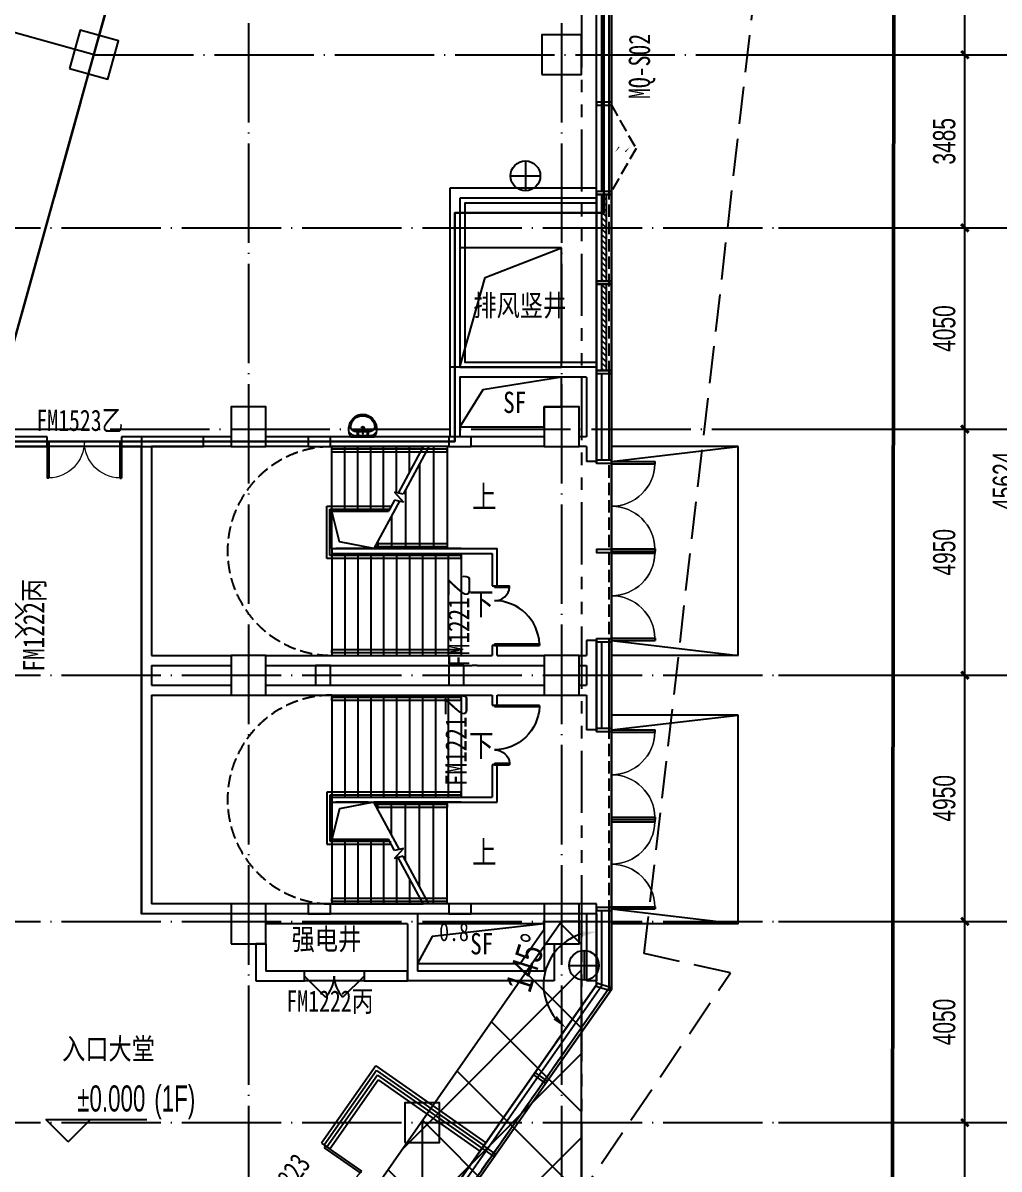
# Model space of a CAD drawing. Extents: x -233336 to 840473, y -28113 to 330904.
# Drawn here: x 795048 to 814681, y 4157 to 27215 of the extents above; entities that cross this region are included whole.
import ezdxf
from ezdxf.xclip import XClip

# ---------------------------------------------------------------- set-up
doc = ezdxf.new("R2010")
doc.units = 0
doc.header["$LTSCALE"] = 1000
doc.header["$XCLIPFRAME"] = 2
for name, pattern in [('104-14# 核心筒$0$DASH', [0.35, 0.25, -0.1]), ('104-14# 核心筒$0$DOTE', [2.42, 2, -0.2, 0.02, -0.2]), ('14#楼幕墙$0$DASH', [0.35, 0.25, -0.1]), ('X-104 14#平面$0$$0$DASH', [0.35, 0.25, -0.1]), ('X-104 14#平面$0$109 3#平面$0$DASH', [0.35, 0.25, -0.1]), ('X-104 14#平面$0$PHANTOM2', [1.25, 0.625, -0.125, 0.125, -0.125, 0.125, -0.125])]:
    doc.linetypes.add(name, pattern=pattern)
doc.layers.get('0').update_dxf_attribs({"linetype": 'CONTINUOUS'})
doc.layers.get('Defpoints').update_dxf_attribs({"linetype": 'CONTINUOUS'})
for name, color, linetype in [('104-14# 核心筒$0$01-标注_符号', 8, 'CONTINUOUS'), ('104-14# 核心筒$0$01-标注_轴线坐标', 8, 'CONTINUOUS'), ('104-14# 核心筒$0$02-TEXT_标注', 9, 'CONTINUOUS'), ('104-14# 核心筒$0$A-C_玻璃幕墙', 8, 'CONTINUOUS'), ('104-14# 核心筒$0$A-C_门', 8, 'CONTINUOUS'), ('104-14# 核心筒$0$A-E_栏杆', 8, 'CONTINUOUS'), ('104-14# 核心筒$0$A-E_电梯', 8, 'CONTINUOUS'), ('104-14# 核心筒$0$A_AXIS-轴线', 8, '104-14# 核心筒$0$DOTE'), ('104-14# 核心筒$0$A_STR-砌块墙', 7, 'CONTINUOUS'), ('104-14# 核心筒$0$A_STR-砼柱', 8, 'CONTINUOUS'), ('104-14# 核心筒$0$DOOR_FIRE', 8, 'CONTINUOUS'), ('104-14# 核心筒$0$DOOR_FIRE_TEXT', 7, 'CONTINUOUS'), ('104-14# 核心筒$0$DUCT-新风管立管', 3, 'CONTINUOUS'), ('14#楼幕墙$0$A-C_玻璃幕墙', 8, 'CONTINUOUS'), ('14#楼幕墙$0$A-C_窗', 8, 'CONTINUOUS'), ('14#楼幕墙$0$A-C_门', 8, 'CONTINUOUS'), ('X-104 14#平面$0$01-标注_尺寸', 8, 'CONTINUOUS'), ('X-104 14#平面$0$01-标注_标高', 8, 'CONTINUOUS'), ('X-104 14#平面$0$02-TEXT_房间', 9, 'CONTINUOUS'), ('X-104 14#平面$0$02-TEXT_标注', 9, 'CONTINUOUS'), ('X-104 14#平面$0$02-TEXT_门窗', 9, 'CONTINUOUS'), ('X-104 14#平面$0$A-C_玻璃幕墙', 8, 'CONTINUOUS'), ('X-104 14#平面$0$A-C_门', 8, 'CONTINUOUS'), ('X-104 14#平面$0$A-E_楼梯', 8, 'CONTINUOUS'), ('X-104 14#平面$0$A-I_卫-洁具', 8, 'CONTINUOUS'), ('X-104 14#平面$0$A-O_屋面', 8, 'CONTINUOUS'), ('X-104 14#平面$0$A-SUR_保温', 8, 'CONTINUOUS'), ('X-104 14#平面$0$A-SUR_吊顶', 8, 'CONTINUOUS'), ('X-104 14#平面$0$A-TECH_结构', 8, 'CONTINUOUS'), ('X-104 14#平面$0$A_STR-砌块墙', 7, 'CONTINUOUS'), ('X-104 14#平面$0$DOOR_FIRE', 8, 'CONTINUOUS'), ('X-104 14#平面$0$DOOR_FIRE_TEXT', 7, 'CONTINUOUS'), ('X-104 14#平面$0$DUCT-新风管立管', 3, 'CONTINUOUS'), ('X-104 14#平面$0$DUCT-新风管端线', 2, 'CONTINUOUS')]:
    doc.layers.add(name, color=color, linetype=linetype)
doc.layers.add('104-14# 核心筒$0$04-不打印_辅助线', color=8, linetype='CONTINUOUS', plot=False)
doc.layers.add('X-104 14#平面$0$降板', color=8, linetype='CONTINUOUS', plot=False)
doc.layers.add('X-104 14#平面$0$000套内', color=8, linetype='CONTINUOUS', lineweight=30)
doc.layers.add('X-104 14#平面$0$road', color=8, linetype='CONTINUOUS', lineweight=50)
doc.styles.add('104-14# 核心筒$0$_TCH_DIM', font='ros.shx', dxfattribs={"bigfont": 'jd.shx'})
doc.styles.add('104-14# 核心筒$0$_TCH_DIM_T3', font='ros.shx', dxfattribs={"width": 0.705882, "bigfont": 'jd.shx'})
doc.styles.add('104-14# 核心筒$0$_TCH_SPACE', font='STXIHEI.TTF', dxfattribs={"width": 0.8, "height": 5})
doc.styles.add('104-14# 核心筒$0$_TCH_WINDOW', font='STXIHEI.TTF', dxfattribs={"width": 0.8, "height": 3.5})
doc.styles.add('104-14# 核心筒$0$Standard', font='STXIHEI.TTF', dxfattribs={"width": 0.8})
doc.styles.add('X-104 14#平面$0$_TCH_DIM', font='ros.shx', dxfattribs={"width": 0.8, "bigfont": 'jd.shx'})
doc.styles.add('X-104 14#平面$0$_TCH_DIM_T3', font='ros.shx', dxfattribs={"width": 0.8, "bigfont": 'jd.shx'})
doc.styles.add('X-104 14#平面$0$_TCH_SPACE', font='STXIHEI.TTF', dxfattribs={"width": 0.8, "height": 5})
doc.styles.add('X-104 14#平面$0$_TCH_WINDOW', font='STXIHEI.TTF', dxfattribs={"width": 0.75, "height": 3.5})
doc.styles.add('X-104 14#平面$0$Standard', font='STXIHEI.TTF', dxfattribs={"width": 0.8})
doc.dimstyles.new('104-14# 核心筒$0$_TCH_ARCH&&150', dxfattribs={"dimtxt": 446.25, "dimasz": 150, "dimexe": 375, "dimexo": 450, "dimgap": 189.375, "dimtad": 1, "dimdec": 0, "dimzin": 0, "dimdsep": 46, "dimtxsty": '104-14# 核心筒$0$_TCH_DIM_T3', "dimblk": '104-14# 核心筒$0$_ArchTick', "dimcen": 0.09, "dimclrt": 7, "dimazin": 2, "dimtfac": 1, "dimtdec": 0, "dimtix": 1, "dimtmove": 2, "dimatfit": 3, "dimfxl": 0, "dimtolj": 1, "dimtzin": 0, "dimarcsym": 0})
doc.dimstyles.new('X-104 14#平面$0$_TCH_ARROW&&150', dxfattribs={"dimtxt": 525, "dimasz": 300, "dimexe": 375, "dimexo": 450, "dimgap": 150, "dimtad": 1, "dimdec": 0, "dimzin": 0, "dimdsep": 46, "dimtxsty": 'X-104 14#平面$0$_TCH_DIM_T3', "dimcen": 0.09, "dimclrt": 7, "dimazin": 2, "dimtfac": 1, "dimtdec": 0, "dimtix": 1, "dimtmove": 2, "dimatfit": 3, "dimfxl": 0, "dimtolj": 1, "dimtzin": 0, "dimarcsym": 0})

# ---------------------------------------------------------------- blocks, each defined once
blk = doc.blocks.new('14#楼幕墙$0$A$C38D07553')
blk.add_lwpolyline([(-60, -300), (0, -300), (0, 0), (-60, 0)], close=True)
blk = doc.blocks.new('14#楼幕墙$0$A$C385D642F')
for p, rotation in [((116600, 29130), 90), ((116600, 27330), 90), ((116600, 25530), 90), ((116600, 23730), 90), ((116600, 21930), 90), ((116600, 20130), 90), ((116600, 18330), 90), ((116600, 16530), 90), ((116600, 12930), 90), ((116609, 11404), 72.50018015070009), ((115365, 9611), 55.00036030137563), ((114332, 8136), 55.00036030137563)]:
    blk.add_blockref('14#楼幕墙$0$A$C38D07553', p, dxfattribs=dict(rotation=rotation))
blk = doc.blocks.new('*U164')
h = blk.add_hatch()
h.set_pattern_fill('ANSI31', color=256, scale=50)
h.set_pattern_definition([(45, (-56212.376, 120006.8), (-56.1266, 56.1266), [])])
h.paths.add_polyline_path([(-1740, 100), (0, 100), (0, 200), (-1740, 200)])
for points in [[(-1740, 0), (0, 0), (0, 300), (-1740, 300)], [(-1740, 100), (0, 100), (0, 200), (-1740, 200)]]:
    blk.add_lwpolyline(points, close=True)
blk = doc.blocks.new('14#楼幕墙$0$A$C22714246')
at = {"linetype": '14#楼幕墙$0$DASH'}
blk.add_lwpolyline([(1740, 497), (870, 0), (0, 497)], dxfattribs=at)
at = {"layer": '14#楼幕墙$0$A-C_玻璃幕墙', "color": 1}
blk.add_lwpolyline([(899, 122, 0, 25, 0), (802, 217, 0, 0, 0), (900, 340, 25, 0, 0), (796, 422, 0, 0, 0)], format="xyseb", dxfattribs=at)
blk = doc.blocks.new('14#楼幕墙$0$$DorLib2D$00000002')
for p, q in [((-0.5, 0), (-0.5, 0.4875)), ((-0.475, 0.4875), (-0.5, 0.4875)), ((-0.475, 0), (-0.475, 0.4875)), ((0.475, 0), (0.475, 0.4875)), ((0.475, 0.4875), (0.5, 0.4875)), ((0.5, 0), (0.5, 0.4875)), ((-0.5, 0), (-0.475, 0)), ((0.5, 0), (0.475, 0))]:
    blk.add_line(p, q)
at = {"lineweight": 13}
for centre, start, end in [((-0.4875, 0), 0, 88.53072), ((0.4875, 0), 91.46928, 180)]:
    blk.add_arc(centre, 0.4875, start, end, dxfattribs=at)
blk = doc.blocks.new('14#楼幕墙')
at = {"layer": '14#楼幕墙$0$A-C_玻璃幕墙'}
for p, q in [((116700, 38310), (116700, 26430)), ((116850, 38424), (116850, 26430)), ((116900, 38462), (116900, 10380)), ((116600, 20970), (116600, 38234)), ((116700, 22770), (116700, 21030)), ((116850, 22770), (116850, 21030)), ((116600, 15570), (116600, 17430)), ((116700, 17370), (116700, 15630)), ((116850, 17370), (116850, 15630)), ((116600, 10475), (116600, 11970)), ((116700, 11970), (116700, 10444)), ((116850, 11970), (116850, 10396)), ((116900, 10380), (108092, -2200)), ((116600, 10475), (113266, 5712)), ((116700, 10444), (113382, 5704)), ((116850, 10396), (113505, 5618))]:
    blk.add_line(p, q, dxfattribs=at)
blk.add_blockref('14#楼幕墙$0$A$C385D642F', (0, -900), dxfattribs=at)
at = {"layer": '14#楼幕墙$0$A-C_窗'}
for name, p, rotation in [('14#楼幕墙$0$A$C22714246', (117397, 26430), 90), ('*U164', (116600, 24630), 270), ('*U164', (116600, 22830), 270)]:
    blk.add_blockref(name, p, dxfattribs=dict(at, rotation=rotation))
at = {"layer": '14#楼幕墙$0$A-C_门', "xscale": -1800, "yscale": -1800, "zscale": 100, "rotation": 89.9999999999999}
for p in [(116900, 20100), (116900, 18300), (116900, 14700), (116900, 12900)]:
    blk.add_blockref('14#楼幕墙$0$$DorLib2D$00000002', p, dxfattribs=at)
blk = doc.blocks.new('104-14# 核心筒$0$$DorLib2D$00000002')
for p, q in [((-0.5, 0), (-0.5, 0.4875)), ((-0.475, 0.4875), (-0.5, 0.4875)), ((-0.475, 0), (-0.475, 0.4875)), ((0.475, 0), (0.475, 0.4875)), ((0.475, 0.4875), (0.5, 0.4875)), ((0.5, 0), (0.5, 0.4875)), ((-0.5, 0), (-0.475, 0)), ((0.5, 0), (0.475, 0))]:
    blk.add_line(p, q)
at = {"lineweight": 13}
for centre, start, end in [((-0.4875, 0), 0, 88.53072), ((0.4875, 0), 91.46928, 180)]:
    blk.add_arc(centre, 0.4875, start, end, dxfattribs=at)
blk = doc.blocks.new('104-14# 核心筒$0$$DorLib2D$00000116')
at = {"color": 0}
for p, q in [((-0.5, 0), (-0.146, 0.354)), ((0.5, 0), (0.146, 0.354))]:
    blk.add_line(p, q, dxfattribs=at)
for centre, start, end in [((-0.5, 0), 0, 45), ((0.5, 0), 135, 180)]:
    blk.add_arc(centre, 0.5, start, end, dxfattribs=at)
blk = doc.blocks.new('104-14# 核心筒$0$$DorLib2D$00000225')
at = {"color": 0}
for p, q in [((0.475, -0.001), (0.475, 0.752)), ((0.475, 0.752), (0.5, 0.752)), ((0.5, -0.001), (0.5, 0.752)), ((-0.5, 0), (-0.5, 0.252)), ((-0.475, 0.252), (-0.5, 0.252)), ((-0.475, 0), (-0.475, 0.252)), ((-0.475, 0), (-0.5, 0)), ((0.475, -0.001), (0.5, -0.001))]:
    blk.add_line(p, q, dxfattribs=at)
for centre, radius, start, end in [((0.505, -0.002), 0.755, 92.2493, 179.7238), ((-0.501, 0.003), 0.251, 359.7899, 84.0974)]:
    blk.add_arc(centre, radius, start, end, dxfattribs=at)
blk = doc.blocks.new('104-14# 核心筒$0$_ArchTick')
at = {"color": 0, "linetype": 'ByBlock', "const_width": 0.4}
blk.add_lwpolyline([(-0.5, -0.5), (0.5, 0.5)], dxfattribs=at)
blk = doc.blocks.new('*D289')
at = {"layer": '104-14# 核心筒$0$01-标注_轴线坐标', "color": 0, "lineweight": -2}
for p, q in [((120710, 43424), (125585, 43424)), ((125210, -2200), (125210, 43424)), ((120710, -2200), (125585, -2200))]:
    blk.add_line(p, q, dxfattribs=at)
at = {"layer": 'Defpoints', "color": 0}
for p in [(120260, 43424), (125210, 43424), (120260, -2200)]:
    blk.add_point(p, dxfattribs=at)
at = {"layer": '104-14# 核心筒$0$01-标注_轴线坐标', "color": 0, "lineweight": -2, "xscale": 150, "yscale": 150, "zscale": 150}
for p, rotation in [((125210, 43424), 90), ((125210, -2200), 270)]:
    blk.add_blockref('104-14# 核心筒$0$_ArchTick', p, dxfattribs=dict(at, rotation=rotation))
at = {"layer": '104-14# 核心筒$0$01-标注_轴线坐标', "color": 7, "insert": (124797, 20612), "char_height": 446.2, "attachment_point": 5, "rotation": 90, "style": '104-14# 核心筒$0$_TCH_DIM_T3'}
blk.add_mtext('\\A1;45624', dxfattribs=at)
blk = doc.blocks.new('*D292')
at = {"layer": '104-14# 核心筒$0$01-标注_轴线坐标', "color": 0, "lineweight": -2}
for p, q in [((120710, 7700), (124385, 7700)), ((124010, 800), (124010, 7700)), ((120710, 800), (124385, 800))]:
    blk.add_line(p, q, dxfattribs=at)
at = {"layer": 'Defpoints', "color": 0}
for p in [(120260, 7700), (124010, 7700), (120260, 800)]:
    blk.add_point(p, dxfattribs=at)
at = {"layer": '104-14# 核心筒$0$01-标注_轴线坐标', "color": 0, "lineweight": -2, "xscale": 150, "yscale": 150, "zscale": 150}
for p, rotation in [((124010, 7700), 90), ((124010, 800), 270)]:
    blk.add_blockref('104-14# 核心筒$0$_ArchTick', p, dxfattribs=dict(at, rotation=rotation))
at = {"layer": '104-14# 核心筒$0$01-标注_轴线坐标', "color": 7, "insert": (123597, 4250), "char_height": 446.2, "attachment_point": 5, "rotation": 90, "style": '104-14# 核心筒$0$_TCH_DIM_T3'}
blk.add_mtext('\\A1;6900', dxfattribs=at)
blk = doc.blocks.new('*D293')
at = {"layer": '104-14# 核心筒$0$01-标注_轴线坐标', "color": 0, "lineweight": -2}
for p, q in [((120710, 11750), (124385, 11750)), ((124010, 7700), (124010, 11750)), ((120710, 7700), (124385, 7700))]:
    blk.add_line(p, q, dxfattribs=at)
at = {"layer": 'Defpoints', "color": 0}
for p in [(120260, 11750), (124010, 11750), (120260, 7700)]:
    blk.add_point(p, dxfattribs=at)
at = {"layer": '104-14# 核心筒$0$01-标注_轴线坐标', "color": 0, "lineweight": -2, "xscale": 150, "yscale": 150, "zscale": 150}
for p, rotation in [((124010, 11750), 90), ((124010, 7700), 270)]:
    blk.add_blockref('104-14# 核心筒$0$_ArchTick', p, dxfattribs=dict(at, rotation=rotation))
at = {"layer": '104-14# 核心筒$0$01-标注_轴线坐标', "color": 7, "insert": (123597, 9725), "char_height": 446.2, "attachment_point": 5, "rotation": 90, "style": '104-14# 核心筒$0$_TCH_DIM_T3'}
blk.add_mtext('\\A1;4050', dxfattribs=at)
blk = doc.blocks.new('*D294')
at = {"layer": '104-14# 核心筒$0$01-标注_轴线坐标', "color": 0, "lineweight": -2}
for p, q in [((120710, 16700), (124385, 16700)), ((124010, 11750), (124010, 16700)), ((120710, 11750), (124385, 11750))]:
    blk.add_line(p, q, dxfattribs=at)
at = {"layer": 'Defpoints', "color": 0}
for p in [(120260, 16700), (124010, 16700), (120260, 11750)]:
    blk.add_point(p, dxfattribs=at)
at = {"layer": '104-14# 核心筒$0$01-标注_轴线坐标', "color": 0, "lineweight": -2, "xscale": 150, "yscale": 150, "zscale": 150}
for p, rotation in [((124010, 16700), 90), ((124010, 11750), 270)]:
    blk.add_blockref('104-14# 核心筒$0$_ArchTick', p, dxfattribs=dict(at, rotation=rotation))
at = {"layer": '104-14# 核心筒$0$01-标注_轴线坐标', "color": 7, "insert": (123597, 14225), "char_height": 446.2, "attachment_point": 5, "rotation": 90, "style": '104-14# 核心筒$0$_TCH_DIM_T3'}
blk.add_mtext('\\A1;4950', dxfattribs=at)
blk = doc.blocks.new('*D295')
at = {"layer": '104-14# 核心筒$0$01-标注_轴线坐标', "color": 0, "lineweight": -2}
for p, q in [((120710, 21650), (124385, 21650)), ((124010, 16700), (124010, 21650)), ((120710, 16700), (124385, 16700))]:
    blk.add_line(p, q, dxfattribs=at)
at = {"layer": 'Defpoints', "color": 0}
for p in [(120260, 21650), (124010, 21650), (120260, 16700)]:
    blk.add_point(p, dxfattribs=at)
at = {"layer": '104-14# 核心筒$0$01-标注_轴线坐标', "color": 0, "lineweight": -2, "xscale": 150, "yscale": 150, "zscale": 150}
for p, rotation in [((124010, 21650), 90), ((124010, 16700), 270)]:
    blk.add_blockref('104-14# 核心筒$0$_ArchTick', p, dxfattribs=dict(at, rotation=rotation))
at = {"layer": '104-14# 核心筒$0$01-标注_轴线坐标', "color": 7, "insert": (123597, 19175), "char_height": 446.2, "attachment_point": 5, "rotation": 90, "style": '104-14# 核心筒$0$_TCH_DIM_T3'}
blk.add_mtext('\\A1;4950', dxfattribs=at)
blk = doc.blocks.new('*D296')
at = {"layer": '104-14# 核心筒$0$01-标注_轴线坐标', "color": 0, "lineweight": -2}
for p, q in [((120710, 25700), (124385, 25700)), ((124010, 21650), (124010, 25700)), ((120710, 21650), (124385, 21650))]:
    blk.add_line(p, q, dxfattribs=at)
at = {"layer": 'Defpoints', "color": 0}
for p in [(120260, 25700), (124010, 25700), (120260, 21650)]:
    blk.add_point(p, dxfattribs=at)
at = {"layer": '104-14# 核心筒$0$01-标注_轴线坐标', "color": 0, "lineweight": -2, "xscale": 150, "yscale": 150, "zscale": 150}
for p, rotation in [((124010, 25700), 90), ((124010, 21650), 270)]:
    blk.add_blockref('104-14# 核心筒$0$_ArchTick', p, dxfattribs=dict(at, rotation=rotation))
at = {"layer": '104-14# 核心筒$0$01-标注_轴线坐标', "color": 7, "insert": (123597, 23675), "char_height": 446.2, "attachment_point": 5, "rotation": 90, "style": '104-14# 核心筒$0$_TCH_DIM_T3'}
blk.add_mtext('\\A1;4050', dxfattribs=at)
blk = doc.blocks.new('*D297')
at = {"layer": '104-14# 核心筒$0$01-标注_轴线坐标', "color": 0, "lineweight": -2}
for p, q in [((120710, 29185), (124385, 29185)), ((124010, 25700), (124010, 29185)), ((120710, 25700), (124385, 25700))]:
    blk.add_line(p, q, dxfattribs=at)
at = {"layer": 'Defpoints', "color": 0}
for p in [(120260, 29185), (124010, 29185), (120260, 25700)]:
    blk.add_point(p, dxfattribs=at)
at = {"layer": '104-14# 核心筒$0$01-标注_轴线坐标', "color": 0, "lineweight": -2, "xscale": 150, "yscale": 150, "zscale": 150}
for p, rotation in [((124010, 29185), 90), ((124010, 25700), 270)]:
    blk.add_blockref('104-14# 核心筒$0$_ArchTick', p, dxfattribs=dict(at, rotation=rotation))
at = {"layer": '104-14# 核心筒$0$01-标注_轴线坐标', "color": 7, "insert": (123597, 27442), "char_height": 446.2, "attachment_point": 5, "rotation": 90, "style": '104-14# 核心筒$0$_TCH_DIM_T3'}
blk.add_mtext('\\A1;3485', dxfattribs=at)
blk = doc.blocks.new('*D298')
at = {"layer": '104-14# 核心筒$0$01-标注_轴线坐标', "color": 0, "lineweight": -2}
for p, q in [((120710, 31800), (124385, 31800)), ((124010, 29185), (124010, 31800)), ((120710, 29185), (124385, 29185))]:
    blk.add_line(p, q, dxfattribs=at)
at = {"layer": 'Defpoints', "color": 0}
for p in [(120260, 31800), (124010, 31800), (120260, 29185)]:
    blk.add_point(p, dxfattribs=at)
at = {"layer": '104-14# 核心筒$0$01-标注_轴线坐标', "color": 0, "lineweight": -2, "xscale": 150, "yscale": 150, "zscale": 150}
for p, rotation in [((124010, 31800), 90), ((124010, 29185), 270)]:
    blk.add_blockref('104-14# 核心筒$0$_ArchTick', p, dxfattribs=dict(at, rotation=rotation))
at = {"layer": '104-14# 核心筒$0$01-标注_轴线坐标', "color": 7, "insert": (123597, 30492), "char_height": 446.2, "attachment_point": 5, "rotation": 90, "style": '104-14# 核心筒$0$_TCH_DIM_T3'}
blk.add_mtext('\\A1;2615', dxfattribs=at)
blk = doc.blocks.new('_FZHK')
blk.add_lwpolyline([(-0.5, -0.5), (0.5, -0.5), (0.5, 0.5), (-0.5, 0.5)], close=True)
blk = doc.blocks.new('X-104 14#平面$0$rqg')
at = {"color": 3}
for p, q in [((0, 300), (0, -300)), ((-300, 0), (300, 0))]:
    blk.add_line(p, q, dxfattribs=at)
blk.add_circle((0, 0), 300, dxfattribs=at)
blk = doc.blocks.new('X-104 14#平面$0$$DorLib2D$00000002')
for p, q in [((-0.5, 0), (-0.5, 0.4875)), ((-0.475, 0.4875), (-0.5, 0.4875)), ((-0.475, 0), (-0.475, 0.4875)), ((0.475, 0), (0.475, 0.4875)), ((0.475, 0.4875), (0.5, 0.4875)), ((0.5, 0), (0.5, 0.4875)), ((-0.5, 0), (-0.475, 0)), ((0.5, 0), (0.475, 0))]:
    blk.add_line(p, q)
at = {"lineweight": 13}
for centre, start, end in [((-0.4875, 0), 0, 88.53072), ((0.4875, 0), 91.46928, 180)]:
    blk.add_arc(centre, 0.4875, start, end, dxfattribs=at)
blk = doc.blocks.new('*D196')
at = {"layer": 'Defpoints', "color": 0}
for p in [(115805, 11183), (116600, 10682), (116600, 10475), (116482, 10306)]:
    blk.add_point(p, dxfattribs=at)
at = {"layer": 'X-104 14#平面$0$01-标注_尺寸', "color": 0, "lineweight": -2}
for p, q in [((116600, 11132), (116600, 11914)), ((116224, 9937), (115775, 9296))]:
    blk.add_line(p, q, dxfattribs=at)
blk.add_arc((116600, 10475), 1064, 106.2038, 218.7966, dxfattribs=at)
at = {"layer": 'X-104 14#平面$0$01-标注_尺寸', "color": 0}
for points in [[(116296, 11547), (116310, 11448), (116600, 11539)], [(115805, 9845), (115737, 9772), (115990, 9603)]]:
    blk.add_solid(points, dxfattribs=at)
at = {"layer": 'X-104 14#平面$0$01-标注_尺寸', "color": 7, "insert": (115192, 10919), "char_height": 525, "attachment_point": 5, "rotation": 72.5002, "style": 'X-104 14#平面$0$_TCH_DIM_T3'}
blk.add_mtext('\\A1;145%%d', dxfattribs=at)
blk = doc.blocks.new('X-104 14#平面$0$$lvtry$00000178')
at = {"color": 0}
for p, q in [((-238, 0), (238, 0)), ((-214, -36), (-272, -91)), ((-180, -23), (180, -23)), ((-142, -105), (140, -105)), ((140, -105), (-142, -105)), ((216, -37), (268, -91))]:
    blk.add_line(p, q, dxfattribs=at)
blk.add_lwpolyline([(-104, -430, 0.224698), (110, -425, 0.348046), (269, -79), (239, 0), (-241, 0), (-271, -79, 0.356844)], format="xyb", close=True, dxfattribs=at)
for centre, radius in [((-100, -65), 16.3), ((1, -172), 31.6), ((100, -65), 16.3)]:
    blk.add_circle(centre, radius, dxfattribs=at)
at = {"color": 0, "lineweight": 13}
blk.add_circle((1, -172), 23, dxfattribs=at)
at = {"color": 0}
for centre, radius, start, end in [((-142, -205), 100, 90, 190.5602), ((-1, -179), 243, 190.5602, 349.4398), ((-180, -73), 50, 90, 133.181), ((140, -205), 100, 349.4398, 90), ((180, -73), 50, 44.5607, 90)]:
    blk.add_arc(centre, radius, start, end, dxfattribs=at)
for p in [(0, -65), (1, -172)]:
    blk.add_point(p, dxfattribs=at)
blk = doc.blocks.new('X-104 14#平面$0$$DorLib2D$00000116')
at = {"color": 0}
for p, q in [((-0.5, 0), (-0.146, 0.354)), ((0.5, 0), (0.146, 0.354))]:
    blk.add_line(p, q, dxfattribs=at)
for centre, start, end in [((-0.5, 0), 0, 45), ((0.5, 0), 135, 180)]:
    blk.add_arc(centre, 0.5, start, end, dxfattribs=at)
blk = doc.blocks.new('104-14# 核心筒')
at = {"elevation": 3000}
blk.add_lwpolyline([(115900, 22700), (113850, 22700), (113850, 21700), (115550, 21700), (115550, 22100), (115900, 22100)], close=True, dxfattribs=at)
at = {"layer": '104-14# 核心筒$0$01-标注_符号'}
for points in [[(113880, 18125, 0, 0, 0), (109950, 18125, 0, 0, 0), (109950, 20650, 0, 0, 0), (111670, 20650, 120, 0, 0), (112120, 20650, 0, 0, 0)], [(113940, 20275, 0, 0, 0), (113345, 20275, 120, 0, 0), (112895, 20275, 0, 0, 0)], [(113880, 15275, 0, 0, 0), (109950, 15275, 0, 0, 0), (109950, 12750, 0, 0, 0), (111670, 12750, 120, 0, 0), (112120, 12750, 0, 0, 0)], [(113940, 13125, 0, 0, 0), (113345, 13125, 120, 0, 0), (112895, 13125, 0, 0, 0)]]:
    blk.add_lwpolyline(points, format="xyseb", dxfattribs=at)
at = {"layer": '104-14# 核心筒$0$01-标注_轴线坐标'}
for p, q in [((120259.9, 29184.9), (126259.9, 29184.9)), ((120259.9, 25700), (126259.9, 25700)), ((120259.9, 21650), (126259.9, 21650)), ((120259.9, 16700), (126259.9, 16700)), ((120259.9, 11750), (126259.9, 11750)), ((120259.9, 7700), (126259.9, 7700))]:
    blk.add_line(p, q, dxfattribs=at)
at = {"layer": '104-14# 核心筒$0$04-不打印_辅助线', "linetype": '104-14# 核心筒$0$DASH'}
for centre in [(111280, 19200), (111280, 14200)]:
    blk.add_arc(centre, 2100, 90, 270, dxfattribs=at)
at = {"layer": '104-14# 核心筒$0$A-C_玻璃幕墙'}
blk.add_lwpolyline([(116900.2, 10752.8), (116900.2, 22978.1)], dxfattribs=at)
at = {"layer": '104-14# 核心筒$0$A-E_栏杆'}
for p, q in [((113600, 21250), (111280, 21250)), ((111280, 21190), (111280, 21250)), ((113600, 21190), (113600, 21250)), ((113600, 21190), (111280, 21190)), ((111180, 19050), (111180, 20100)), ((111180, 20100), (112452.6, 20100)), ((112452.6, 20100), (112452.6, 20040)), ((111240, 19110), (111240, 20040)), ((111240, 20040), (112452.6, 20040)), ((112145.4, 19290), (113600, 19290)), ((112177.8, 19350), (113600, 19350)), ((113600, 19350), (113600, 19290)), ((113880, 19050), (111180, 19050)), ((113880, 19110), (111240, 19110)), ((113880, 19050), (113880, 19110)), ((113880, 17210), (111280, 17210)), ((111280, 17150), (111280, 17210)), ((113880, 17150), (111280, 17150)), ((113880, 17150), (113880, 17210)), ((113880, 16250), (111280, 16250)), ((111280, 16190), (111280, 16250)), ((113880, 16190), (111280, 16190)), ((113880, 16190), (113880, 16250)), ((113880, 14350), (111180, 14350)), ((111180, 14350), (111180, 13300)), ((113880, 14290), (113880, 14350)), ((113880, 14290), (111240, 14290)), ((111240, 14290), (111240, 13360)), ((112145.4, 14110), (113600, 14110)), ((113600, 14110), (113600, 14050)), ((112177.8, 14050), (113600, 14050)), ((111180, 13300), (112452.6, 13300)), ((111240, 13360), (112452.6, 13360)), ((112452.6, 13360), (112452.6, 13300)), ((113600, 12210), (111280, 12210)), ((111280, 12150), (111280, 12210)), ((113600, 12150), (111280, 12150)), ((113600, 12150), (113600, 12210))]:
    blk.add_line(p, q, dxfattribs=at)
at = {"layer": '104-14# 核心筒$0$A-E_电梯'}
for p, q in [((111280, 21300), (113116.2, 21300)), ((111280, 20000), (111280, 21300)), ((113116.2, 21300), (111360, 21300)), ((111540, 20000), (111540, 21300)), ((111800, 20000), (111800, 21300)), ((112060, 20000), (112060, 21300)), ((112320, 20000), (112320, 21300)), ((112580, 20373.7), (112580, 21300)), ((113116.2, 21300), (112612.3, 20366)), ((113229.8, 21300), (112713, 20342.1)), ((112840, 20788.1), (112840, 21300)), ((113100, 21270), (113100, 21300)), ((113600, 21300), (113229.8, 21300)), ((113320, 21300), (113320, 19250)), ((113600, 21300), (113600, 19250)), ((113040, 20948.2), (113040, 19250)), ((112713, 20342.1), (112539.4, 20383.3)), ((112539.4, 20383.3), (112718.2, 20182.3)), ((112760, 20429.2), (112760, 19250)), ((112637.2, 20201.5), (112123.8, 19250)), ((112536.5, 20225.4), (112414.8, 20000)), ((112718.2, 20182.3), (112536.5, 20225.4)), ((111280, 20000), (112414.8, 20000)), ((112480, 19910.2), (112480, 19250)), ((112200, 19391.2), (112200, 19250)), ((111280, 19150), (113880, 19150)), ((111280, 19150), (111280, 17100)), ((112010.2, 19250), (111360, 19250)), ((112010.2, 19250), (111360, 19250)), ((111540, 19150), (111540, 17100)), ((111800, 19150), (111800, 17100)), ((112060, 19150), (112060, 17100)), ((113880, 19250), (112123.8, 19250)), ((113600, 19250), (112123.8, 19250)), ((112320, 19150), (112320, 17100)), ((112580, 19150), (112580, 17100)), ((112840, 19150), (112840, 17100)), ((113100, 19150), (113100, 17100)), ((113360, 19150), (113360, 17100)), ((113620, 19150), (113620, 17100)), ((113880, 19150), (113880, 17100)), ((111280, 17100), (113880, 17100)), ((111280, 16300), (113880, 16300)), ((111280, 16300), (111280, 14250)), ((111540, 16300), (111540, 14250)), ((111800, 16300), (111800, 14250)), ((112060, 16300), (112060, 14250)), ((112320, 16300), (112320, 14250)), ((112580, 16300), (112580, 14250)), ((112840, 16300), (112840, 14250)), ((113100, 16300), (113100, 14250)), ((113360, 16300), (113360, 14250)), ((113620, 16300), (113620, 14250)), ((113880, 16300), (113880, 14250)), ((111280, 14250), (113880, 14250)), ((112010.2, 14150), (111360, 14150)), ((113880, 14150), (112123.8, 14150)), ((112637.2, 13198.5), (112123.8, 14150)), ((112200, 14008.8), (112200, 14150)), ((112480, 13489.8), (112480, 14150)), ((112760, 12970.8), (112760, 14150)), ((113040, 12451.8), (113040, 14150)), ((113320, 12100), (113320, 14150)), ((113600, 12100), (113600, 14150)), ((111280, 13400), (111280, 12100)), ((111280, 13400), (112414.8, 13400)), ((111540, 13400), (111540, 12100)), ((111800, 13400), (111800, 12100)), ((112060, 13400), (112060, 12100)), ((112320, 13400), (112320, 12100)), ((112536.5, 13174.6), (112414.8, 13400)), ((112718.2, 13217.7), (112536.5, 13174.6)), ((112539.4, 13016.7), (112718.2, 13217.7)), ((112713, 13057.9), (112539.4, 13016.7)), ((112580, 13026.3), (112580, 12100)), ((113116.2, 12100), (112612.3, 13034)), ((113229.8, 12100), (112713, 13057.9)), ((112840, 12611.9), (112840, 12100)), ((111280, 12100), (113116.2, 12100)), ((113116.2, 12100), (111360, 12100)), ((113100, 12130), (113100, 12100)), ((113880, 12100), (113229.8, 12100))]:
    blk.add_line(p, q, dxfattribs=at)
for points in [[(111280, 19250), (111280, 20000)], [(112123.8, 19250), (111435.1, 19383.3), (111280, 20000)], [(111280, 14150), (111280, 13400)], [(112123.8, 14150), (111435.1, 14016.7), (111280, 13400)]]:
    blk.add_lwpolyline(points, dxfattribs=at)
at = {"layer": '104-14# 核心筒$0$A_AXIS-轴线'}
for p, q in [((109600, 54018.4), (109600, -8545.1)), ((115900, 54018.4), (115900, -8545.1)), ((104400, 21650), (110517.1, 43636)), ((106496.4, 29184.9), (84842.7, 35209.6)), ((106496.4, 29184.9), (120259.9, 29184.9)), ((-24839, 25700), (120259.9, 25700)), ((104400, 21650), (120259.9, 21650)), ((-24839, 16700), (120259.9, 16700)), ((-24839, 11750), (120259.9, 11750)), ((-24839, 7700), (120259.9, 7700)), ((113095, 7700), (113095, -8545.1))]:
    blk.add_line(p, q, dxfattribs=at)
at = {"layer": '104-14# 核心筒$0$A_STR-砌块墙'}
for p, q in [((113650, 22900), (113650, 21500)), ((116600.2, 22900), (113650, 22900)), ((116600.2, 22900), (116600.2, 21400)), ((113850, 22700), (113850, 21500)), ((116400.2, 22700), (113850, 22700)), ((116400.2, 22700), (116400.2, 21500)), ((107450, 21500), (107450, 17000)), ((109250, 21500), (107450, 21500)), ((110800, 21500), (109950, 21500)), ((113630, 21500), (111250, 21500)), ((115550, 21500), (114080, 21500)), ((116400.2, 21500), (116250, 21500)), ((107650, 21300), (107650, 17100)), ((109250, 21300), (107650, 21300)), ((110800, 21300), (109950, 21300)), ((113630, 21300), (111250, 21300)), ((115550, 21300), (114080, 21300)), ((116400.2, 21300), (116250, 21300)), ((116400.2, 21300), (116400.2, 21000)), ((116600.2, 21400), (116600.2, 21000)), ((116600.2, 21000), (116400.2, 21000)), ((111280, 19250), (114600, 19250)), ((111280, 19250), (111280, 19150)), ((111280, 19150), (114500, 19150)), ((114500, 19150), (114500, 18500)), ((114600, 18500), (114600, 19250)), ((114500, 18500), (114600, 18500)), ((114600, 17300), (114500, 17300)), ((114500, 17300), (114500, 17100)), ((114600, 17100), (114600, 17300)), ((116400.2, 17400), (116400.2, 17100)), ((116600.2, 17400), (116400.2, 17400)), ((116600.2, 17400), (116600.2, 17000)), ((107650, 17100), (109250, 17100)), ((109950, 17100), (114150, 17100)), ((114150, 17100), (114500, 17100)), ((114600, 17100), (115550, 17100)), ((116250, 17100), (116400.2, 17100)), ((107450, 17000), (107450, 16400)), ((107650, 16900), (109250, 16900)), ((107650, 16900), (107650, 16500)), ((109950, 16900), (114100, 16900)), ((114100, 16900), (114100, 16900)), ((114200, 16900), (114100, 16900)), ((114200, 16900), (114550, 16900)), ((114200, 16900), (114200, 16900)), ((114550, 16900), (115550, 16900)), ((116250, 16900), (116400.2, 16900)), ((116400.2, 16900), (116400.2, 16500)), ((116600.2, 17000), (116600.2, 16400)), ((107450, 16400), (107450, 11900)), ((107650, 16500), (109250, 16500)), ((109950, 16500), (114550, 16500)), ((114550, 16500), (115550, 16500)), ((116250, 16500), (116400.2, 16500)), ((116600.2, 16400), (116600.2, 15600)), ((107650, 16300), (109250, 16300)), ((107650, 16300), (107650, 12100)), ((109950, 16300), (114500, 16300)), ((114500, 16300), (114500, 16100)), ((114600, 16100), (114600, 16300)), ((114600, 16300), (115550, 16300)), ((116250, 16300), (116400.2, 16300)), ((116400.2, 16300), (116400.2, 15600)), ((114500, 16100), (114600, 16100)), ((116600.2, 15600), (116400.2, 15600)), ((114600, 14900), (114500, 14900)), ((114500, 14900), (114500, 14250)), ((114600, 14150), (114600, 14900)), ((111280, 14250), (114500, 14250)), ((111280, 14250), (111280, 14150)), ((111280, 14150), (114600, 14150)), ((109250, 12100), (107650, 12100)), ((110800, 12100), (109950, 12100)), ((112900, 12100), (111250, 12100)), ((113630, 12100), (112900, 12100)), ((115550, 12100), (114080, 12100)), ((116600.2, 12100), (116250, 12100)), ((116600.2, 11900), (116600.2, 12100)), ((109250, 11900), (107450, 11900)), ((113000, 11900), (113000, 10750)), ((113630, 11900), (113000, 11900)), ((115550, 11900), (114080, 11900)), ((116600.2, 11900), (116250, 11900)), ((111025, 11700), (109950, 11700)), ((112800, 11700), (111025, 11700)), ((112800, 11700), (112800, 10550)), ((115550, 11300), (115550, 10750)), ((115750, 11300), (115750, 10550)), ((115550, 10750), (113000, 10750)), ((115750, 10550), (112800, 10550))]:
    blk.add_line(p, q, dxfattribs=at)
at = {"layer": '104-14# 核心筒$0$DUCT-新风管立管', "elevation": 3000}
for points in [[(115900, 22700), (113850, 22700), (113850, 21700), (115550, 21700), (115550, 22100), (115900, 22100), (115900, 22700), (114311.8, 22440.2), (113850, 21700)], [(115550, 11700), (113000, 11700), (113000, 10900), (115068, 10900), (115550, 11595.9), (115550, 11700), (113298.3, 11445), (113000, 10900)]]:
    blk.add_lwpolyline(points, dxfattribs=at)
at = {"layer": '104-14# 核心筒$0$A-C_门', "xscale": -1800, "yscale": 1800, "zscale": 100, "rotation": 270}
for p in [(116900.2, 20100), (116900.2, 18300), (116900.2, 14700), (116900.2, 12900)]:
    blk.add_blockref('104-14# 核心筒$0$$DorLib2D$00000002', p, dxfattribs=at)
at = {"layer": '104-14# 核心筒$0$A_STR-砼柱', "xscale": 799.9999999999911, "yscale": 799.9999999999911, "zscale": 799.9999999999911, "rotation": 344.4518973650904}
blk.add_blockref('_FZHK', (106496.4, 29184.9), dxfattribs=at)
at = {"layer": '104-14# 核心筒$0$A_STR-砼柱'}
for p, xscale, yscale, zscale in [((115900, 29184.9), 800, 800, 800), ((109600, 21700), 700, 800, 800), ((115900, 21700), 700, 800, 800), ((111025, 21400), 450, 200, 200), ((113855, 21400), 450, 200, 200), ((109600, 16700), 700, 800, 800), ((115900, 16700), 700, 800, 800), ((111100, 16700), 300, 400, 400), ((113780, 16700), 300, 400, 400), ((109600, 11700), 700, 800, 800), ((111025, 12000), 450, 200, 200), ((113855, 12000), 450, 200, 200), ((115900, 11700), 700, 800, 800), ((113095, 7700), 700, 800, 800)]:
    blk.add_blockref('_FZHK', p, dxfattribs=dict(at, xscale=xscale, yscale=yscale, zscale=zscale))
at = {"layer": '104-14# 核心筒$0$DOOR_FIRE'}
ref = blk.add_blockref('104-14# 核心筒$0$$DorLib2D$00000225', (114550, 17900), dxfattribs=dict(at, xscale=1200, yscale=1200, zscale=100, rotation=270))
ref.add_attrib('A', 'FM1221乙', (114042.5, 16871.6), dxfattribs={"layer": '104-14# 核心筒$0$DOOR_FIRE_TEXT', "height": 428.14, "rotation": 90, "style": '104-14# 核心筒$0$_TCH_WINDOW', "width": 0.8})
ref = blk.add_blockref('104-14# 核心筒$0$$DorLib2D$00000116', (104650, 17800), dxfattribs=dict(at, xscale=1200, yscale=1200, zscale=200, rotation=270))
ref.add_attrib('A', 'FM1222丙', (105495.6, 16775.9), dxfattribs={"layer": '104-14# 核心筒$0$DOOR_FIRE_TEXT', "height": 428.14, "rotation": 90, "style": '104-14# 核心筒$0$_TCH_WINDOW', "width": 0.8})
ref = blk.add_blockref('104-14# 核心筒$0$$DorLib2D$00000225', (114550, 15500), dxfattribs=dict(at, xscale=1200, yscale=-1200, zscale=100, rotation=90))
ref.add_attrib('A', 'FM1221乙', (113987.3, 14471.6), dxfattribs={"layer": '104-14# 核心筒$0$DOOR_FIRE_TEXT', "height": 428.14, "rotation": 90, "style": '104-14# 核心筒$0$_TCH_WINDOW', "width": 0.8})
at = {"layer": '104-14# 核心筒$0$01-标注_符号', "color": 7, "style": '104-14# 核心筒$0$_TCH_DIM'}
for s, p in [('上', (114097.5, 20012.5)), ('下', (114037.5, 17862.5)), ('下', (114037.5, 15012.5)), ('上', (114097.5, 12862.5))]:
    blk.add_text(s, height=520.9, dxfattribs=at).set_placement(p)
at = {"layer": '104-14# 核心筒$0$02-TEXT_标注', "style": '104-14# 核心筒$0$Standard', "width": 0.8}
for p in [(114723.5, 21976.9), (114059.9, 11086.1)]:
    blk.add_text('SF', height=428.14, dxfattribs=at).set_placement(p)
at = {"layer": '104-14# 核心筒$0$04-不打印_辅助线', "style": '104-14# 核心筒$0$_TCH_SPACE', "width": 0.8}
blk.add_text('0.8', height=366.98, dxfattribs=at).set_placement((113435.9, 11352.5))
at = {"layer": '104-14# 核心筒$0$01-标注_轴线坐标'}
for p1, p2, distance, text, picture, middle in [((120259.9, -2200), (120259.9, 43424.4), -4950, '45624', '*D289', (124797.4, 20612.2)), ((120259.9, 29184.9), (120259.9, 31800), -3750, '2615', '*D298', (123597.4, 30492.4)), ((120259.9, 25700), (120259.9, 29184.9), -3750, '3485', '*D297', (123597.4, 27442.4)), ((120259.9, 21650), (120259.9, 25700), -3750, '4050', '*D296', (123597.4, 23675)), ((120259.9, 16700), (120259.9, 21650), -3750, '4950', '*D295', (123597.4, 19175)), ((120259.9, 11750), (120259.9, 16700), -3750, '4950', '*D294', (123597.4, 14225)), ((120259.9, 7700), (120259.9, 11750), -3750, '4050', '*D293', (123597.4, 9725)), ((120259.9, 800), (120259.9, 7700), -3750, '6900', '*D292', (123597.4, 4250))]:
    dim = blk.add_aligned_dim(p1=p1, p2=p2, distance=distance, text=text, dimstyle='104-14# 核心筒$0$_TCH_ARCH&&150', dxfattribs=at)
    dim.commit()
    dim.dimension.update_dxf_attribs({"geometry": picture, "text_midpoint": middle})
blk = doc.blocks.new('X-104 14#平面')
at = {"layer": 'X-104 14#平面$0$降板'}
h = blk.add_hatch(dxfattribs=at)
h.set_pattern_fill('ANSI37', color=256, scale=750)
h.set_pattern_definition([(45, (0, 0), (-841.899, 841.899), []), (135, (0, 0), (-841.899, -841.899), [])])
h.paths.add_polyline_path([(83500, 40800), (86400, 48900), (86400, 51400), (77509.2, 51400), (58917.8, 35800), (-4608.4, 35800), (-12111.5, -2800), (112466, -2800), (116300, 1125.5), (116300, 11750), (115900, 11750), (107700, -0.1), (86400, 0), (77400, 799.9), (59400, 799.9), (50400, 0), (-62.7, 0), (5400, 25700), (68400, 25700)])
at = {"layer": 'Defpoints', "color": 1}
blk.add_lwpolyline([(116600.2, 11900), (107450, 11900), (107450, 21300), (102350, 21300), (102350, 18700), (104750, 18700), (104750, 16300), (100150, 16300), (100150, 14800), (104750, 14800), (104750, 12300), (97418.8, 12300), (77552.9, 32183.5), (74724.4, 29355.1), (86750, 17329.5), (86750, 10200), (93750, 10200), (93750, 7900), (95050, 7900), (95050, 8100), (100667.2, 8100), (110242.7, 1395.5), (116600.2, 10475)], close=True, dxfattribs=at)
at = {"layer": 'X-104 14#平面$0$000套内'}
for points in [[(96133, 32326.4), (85535.9, 35276.2), (87132.4, 41014.3), (83542.7, 42013), (76213.2, 35359.5), (78361.9, 32992.5), (77623.6, 32254.2), (95700, 14177.8), (95700, 21400), (113750, 21400), (113750, 26000), (116750.2, 26000), (116750.2, 38348.2), (99169.4, 43239.7)], [(116750.2, 38348.2), (109586.6, 40341.4), (104316.5, 21400), (113750, 21400), (113750, 26000), (116750.2, 26000)]]:
    blk.add_lwpolyline(points, close=True, dxfattribs=at)
at = {"layer": 'X-104 14#平面$0$01-标注_标高'}
for p, q in [((105973, 7316.9), (105523, 7766.9)), ((105523, 7766.9), (107557.8, 7766.9)), ((105973, 7316.9), (106423, 7766.9))]:
    blk.add_line(p, q, dxfattribs=at)
at = {"layer": 'X-104 14#平面$0$A-C_玻璃幕墙'}
for p, q in [((112160.7, 8842.1), (111070.9, 7285.7)), ((112160.7, 8842.1), (114372.4, 7293.4)), ((112177.1, 8749.2), (111125.5, 7247.4)), ((112193.5, 8656.4), (111180.1, 7209.2)), ((111234.7, 7171), (112209.8, 8563.5)), ((112177.1, 8749.2), (114334.2, 7238.8)), ((112193.5, 8656.4), (114296, 7184.2)), ((112209.8, 8563.5), (114257.7, 7129.6)), ((111070.9, 7285.7), (111234.7, 7171)), ((114372.4, 7293.4), (114257.7, 7129.6))]:
    blk.add_line(p, q, dxfattribs=at)
blk.add_lwpolyline([(-1359, -2200), (108091.7, -2200), (111291.5, 2370.2), (113380.4, 907.7), (115789.3, 4348.2), (113700.6, 5810.6), (116900.2, 10380.5), (116900.2, 38462.2), (99065.1, 43424.4), (96015.6, 32464.2), (85707.2, 35332.3), (87317.1, 41118.6), (83503.2, 42179.7), (66340.6, 26600), (4762.5, 26600)], close=True, dxfattribs=at)
at = {"layer": 'X-104 14#平面$0$A-E_楼梯'}
for p, q in [((119450.2, 21300), (116900.2, 21300)), ((116900.2, 17100), (116900.2, 21300)), ((116900.2, 21000), (119450.2, 21300)), ((119450.2, 17100), (119450.2, 21300)), ((116900.2, 17400), (119450.2, 17100)), ((119450.2, 17100), (116900.2, 17100)), ((119450.2, 15900), (116900.2, 15900)), ((116900.2, 11700), (116900.2, 15900)), ((116900.2, 15600), (119450.2, 15900)), ((119450.2, 11700), (119450.2, 15900)), ((116900.2, 12000), (119450.2, 11700)), ((119450.2, 11700), (116900.2, 11700))]:
    blk.add_line(p, q, dxfattribs=at)
at = {"layer": 'X-104 14#平面$0$A-O_屋面', "linetype": 'X-104 14#平面$0$PHANTOM2', "ltscale": 2}
blk.add_lwpolyline([(116300, 1125.5), (112466, -2800), (-12111.5, -2800), (-10903.8, 3413.1), (-11202.5, 3471.2), (-4857, 36100), (58808.6, 36100), (74837.7, 49550), (86050, 49550), (86050, 51700), (92100, 51702), (92100, 55283.2), (94608.8, 59227.5), (95621.4, 58583.5), (95782.4, 58836.6), (99791.5, 56286.5), (107067.8, 54161.9), (111100, 54161.9), (111100, 52680), (116300, 52680)], close=True, dxfattribs=at)
at = {"layer": 'X-104 14#平面$0$A-SUR_保温'}
blk.add_lwpolyline([(116600.2, 26300), (116600.2, 26200), (113950, 26200), (113950, 23000), (116600.2, 23000), (116600.2, 22900)], dxfattribs=at)
at = {"layer": 'X-104 14#平面$0$A-SUR_吊顶', "linetype": 'X-104 14#平面$0$109 3#平面$0$DASH', "ltscale": 3}
blk.add_lwpolyline([(109062.3, -4432.1), (119297.3, 10714.5), (117562.9, 11100.5), (120741.8, 38794.6), (99426.9, 44725), (92631.2, 20300), (86987.2, 20300), (86987.2, 21500), (8392.2, 21500), (5688.7, 8781.2), (-2733.6, 10571.4), (-6009.8, -4841.7), (40178.1, -2825.1), (39845.1, -4916.4), (83845.6, -2647.5)], close=True, dxfattribs=at)
at = {"layer": 'X-104 14#平面$0$A-TECH_结构', "linetype": 'X-104 14#平面$0$$0$DASH'}
blk.add_lwpolyline([(87207.3, 41097.2), (85610.8, 35359.1), (96063.8, 32450.8), (99099.8, 43362.9), (116850.2, 38424.2), (116850.2, 10396.2), (108065.7, -2149.5), (-1297.3, -2149.5), (4803.7, 26550), (66359.9, 26550), (83516.4, 42124.1)], close=True, dxfattribs=at)
at = {"layer": 'X-104 14#平面$0$A_STR-砌块墙'}
for p, q in [((116600.2, 26500), (113650, 26500)), ((113650, 26500), (113650, 22900)), ((116600.2, 26300), (113850, 26300)), ((113850, 26300), (113850, 22900)), ((116600.2, 26300), (116600.2, 26500)), ((113850, 22900), (113650, 22900)), ((105550, 21500), (104448.1, 21500)), ((105550, 21300), (105550, 21500)), ((108700, 21500), (107050, 21500)), ((107050, 21500), (107050, 21300)), ((108700, 21300), (108700, 21500)), ((104316.5, 21300), (105550, 21300)), ((107050, 21300), (108700, 21300)), ((116400.2, 11900), (116400.2, 10550)), ((116600.2, 11900), (116400.2, 11900)), ((116600.2, 11900), (116600.2, 10550)), ((109750, 11300), (109750, 10550)), ((109950, 11300), (109750, 11300)), ((109950, 11300), (109950, 10750)), ((110725, 10750), (109950, 10750)), ((110725, 10550), (110725, 10750)), ((112800, 10750), (111925, 10750)), ((111925, 10750), (111925, 10550)), ((112800, 10550), (112800, 10750)), ((109750, 10550), (110725, 10550)), ((111925, 10550), (112800, 10550)), ((116600.2, 10550), (116400.2, 10550))]:
    blk.add_line(p, q, dxfattribs=at)
at = {"layer": 'X-104 14#平面$0$DOOR_FIRE'}
for p, q in [((111925, 10750), (110725, 10750)), ((111925, 10550), (110725, 10550))]:
    blk.add_line(p, q, dxfattribs=at)
at = {"layer": 'X-104 14#平面$0$DUCT-新风管立管'}
for p, q in [((115900, 25300), (113850, 25300)), ((113850, 25300), (113850, 22900)), ((115900, 22900), (115900, 25300)), ((113850, 22900), (115900, 22900))]:
    blk.add_line(p, q, dxfattribs=at)
at = {"layer": 'X-104 14#平面$0$DUCT-新风管端线'}
for p, q in [((114362.5, 24700), (115900, 25300)), ((113850, 22900), (114362.5, 24700))]:
    blk.add_line(p, q, dxfattribs=at)
at = {"layer": 'X-104 14#平面$0$road'}
blk.add_line((122540.3, -4713.6), (122599.5, 49385.3), dxfattribs=at)
at = {"layer": 'X-104 14#平面$0$降板'}
blk.add_lwpolyline([(83500, 40800), (86400, 48900), (86400, 51400), (77509.2, 51400), (58917.8, 35800), (-4608.4, 35800), (-12111.5, -2800), (112466, -2800), (116300, 1125.5), (116300, 11750), (115900, 11750), (107700, -0.1), (86400, 0), (77400, 799.9), (59400, 799.9), (50400, 0), (-62.7, 0), (5400, 25700), (68400, 25700)], close=True, dxfattribs=at)
ref = blk.add_blockref('104-14# 核心筒', (0, 0))
XClip(ref).set_block_clipping_path([(-38664.3623821461, -25500), (139216.5485069363, 330900)])
blk.add_blockref('14#楼幕墙', (0, 0))
at = {"layer": 'Defpoints'}
for p in [(115170.9, 26746.7), (116350.1, 10864.3)]:
    blk.add_blockref('X-104 14#平面$0$rqg', p, dxfattribs=at)
at = {"layer": 'X-104 14#平面$0$A-C_门'}
ref = blk.add_blockref('X-104 14#平面$0$$DorLib2D$00000002', (110636.6, 6491.1), dxfattribs=dict(at, xscale=1800, yscale=1800, zscale=200, rotation=235.000004478047))
ref.add_attrib('A', 'WM1823', (110119.8, 5800.8), dxfattribs={"layer": 'X-104 14#平面$0$02-TEXT_门窗', "height": 428.14, "rotation": 55, "style": 'X-104 14#平面$0$_TCH_WINDOW', "width": 0.75})
at = {"layer": 'X-104 14#平面$0$A-I_卫-洁具', "yscale": -1}
blk.add_blockref('X-104 14#平面$0$$lvtry$00000178', (111899.9, 21500), dxfattribs=at)
at = {"layer": 'X-104 14#平面$0$DOOR_FIRE'}
ref = blk.add_blockref('X-104 14#平面$0$$DorLib2D$00000002', (106300, 21400), dxfattribs=dict(at, xscale=-1500, yscale=1500, zscale=200, rotation=179.9999989690633))
ref.add_attrib('A', 'FM1523乙', (105335.8, 21615.3), dxfattribs={"layer": 'X-104 14#平面$0$DOOR_FIRE_TEXT', "height": 428.14, "rotation": 360, "style": 'X-104 14#平面$0$_TCH_WINDOW', "width": 0.75})
ref = blk.add_blockref('X-104 14#平面$0$$DorLib2D$00000116', (111325, 10650), dxfattribs=dict(at, xscale=1200, yscale=1200, zscale=200, rotation=179.9999999996353))
ref.add_attrib('A', 'FM1222丙', (110364.9, 9932.5), dxfattribs={"layer": 'X-104 14#平面$0$DOOR_FIRE_TEXT', "height": 428.14, "rotation": 360, "style": 'X-104 14#平面$0$_TCH_WINDOW', "width": 0.75})
at = {"layer": 'X-104 14#平面$0$01-标注_标高', "color": 7, "style": 'X-104 14#平面$0$_TCH_DIM', "width": 0.64}
for s, p in [('%%P0.000', (106156.8, 7924.4)), ('(1F)', (107707.8, 7924.4))]:
    blk.add_text(s, height=525, dxfattribs=at).set_placement(p)
at = {"layer": 'X-104 14#平面$0$02-TEXT_房间', "style": 'X-104 14#平面$0$_TCH_SPACE', "width": 0.8}
blk.add_text('入口大堂', height=428.14, dxfattribs=at).set_placement((105851.3, 8972.3))
at = {"layer": 'X-104 14#平面$0$02-TEXT_标注', "style": 'X-104 14#平面$0$Standard', "width": 0.8}
for s, p in [('排风竖井', (114123.7, 23927.5)), ('强电井', (110468.2, 11178.4))]:
    blk.add_text(s, height=428.14, dxfattribs=at).set_placement(p)
at = {"layer": 'X-104 14#平面$0$02-TEXT_门窗', "style": 'X-104 14#平面$0$_TCH_WINDOW', "width": 0.75}
blk.add_text('MQ-S02', height=428.14, rotation=90, dxfattribs=at).set_placement((117678.5, 28293.6))
at = {"layer": 'X-104 14#平面$0$01-标注_尺寸'}
dim = blk.add_angular_dim_3p(base=(115805.1, 11182.6), center=(116600.2, 10475), p1=(116600.2, 10681.6), p2=(116481.7, 10305.8), text='145%%d', dimstyle='X-104 14#平面$0$_TCH_ARROW&&150', dxfattribs=at)
dim.commit()
dim.dimension.update_dxf_attribs({"geometry": '*D196', "text_midpoint": (115191.7, 10919.1)})

msp = doc.modelspace()

# ---------------------------------------------------------------- block references
msp.add_blockref('X-104 14#平面', (689983.4, -2608.9))

doc.saveas('drawing.dxf')
